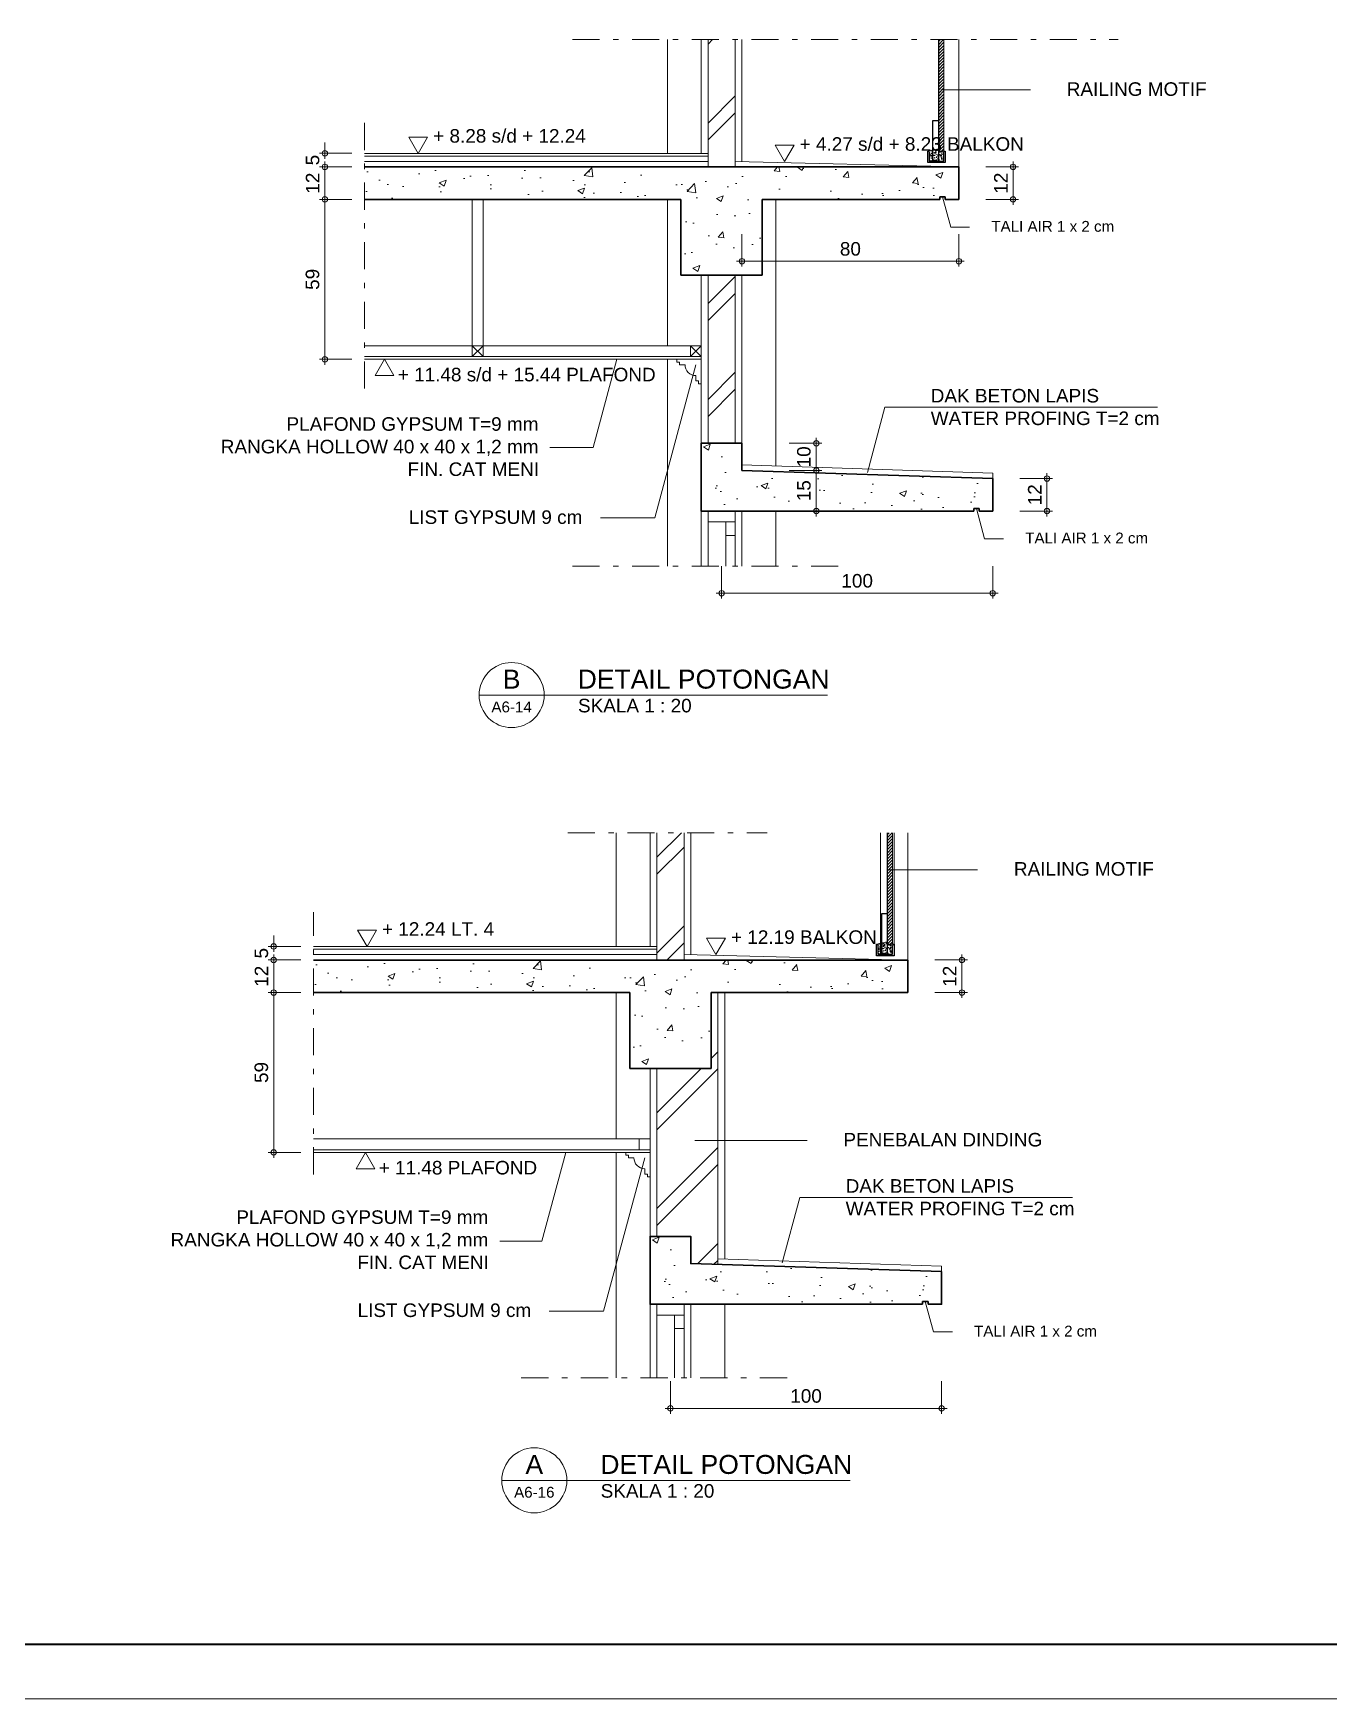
# Model space of a CAD drawing. Header units: millimetres. Extents: x -11 to 1625, y -267 to 180.
# Drawn here: x 935.78 to 959.67, y -212 to -181.27 of the extents above; entities that cross this region are included whole.
import ezdxf
from ezdxf.enums import TextEntityAlignment as Align

# ---------------------------------------------------------------- set-up
doc = ezdxf.new("R2010")
doc.units = ezdxf.units.MM
doc.linetypes.add('DASHDOT', pattern=[1, 0.5, -0.25, 0, -0.25])
for name, color, linetype, lineweight in [('ars', 11, 'Continuous', 5), ('ARS DIN', 31, 'Continuous', 5), ('blk', 1, 'Continuous', 30), ('dinding', 5, 'Continuous', 15), ('GRS KOP', 1, 'Continuous', 35), ('kop', 7, 'Continuous', 20), ('kus', 63, 'Continuous', 15), ('lan', 7, 'Continuous', 15), ('not', 7, 'Continuous', 20), ('pla', 213, 'Continuous', 15), ('tem', 5, 'Continuous', 20), ('u', 6, 'Continuous', 20)]:
    doc.layers.add(name, color=color, linetype=linetype, lineweight=lineweight)
doc.layers.add('BESI', color=10, linetype='Continuous')
doc.styles.add('BARU', font='complex.shx')
doc.styles.add('S', font='SIMPLEX', dxfattribs={"width": 1.1})
doc.styles.get("Standard").update_dxf_attribs({"font": 'ARIALUNI.TTF'})
doc.linetypes.add('BATTING', pattern='A,0.0001,-0.1,[134,ltypeshp.shx,S=0.1,R=0,X=-0.1,Y=0],-0.2,[134,ltypeshp.shx,S=0.1,R=180,X=0.1,Y=0],-0.1', length=0.4001)
doc.dimstyles.new('SK-20', dxfattribs={"dimtxt": 0.25, "dimasz": 0.1, "dimexe": 0.1, "dimexo": 0, "dimgap": 0.1, "dimtad": 1, "dimdec": 0, "dimlfac": 20, "dimzin": 12, "dimdsep": 46, "dimtxsty": 'Standard', "dimblk": 'BULAT', "dimcen": 0.1, "dimdle": 0.1, "dimclrd": 256, "dimclre": 256, "dimclrt": 256, "dimadec": 0, "dimazin": 3, "dimtfac": 1, "dimtdec": 0, "dimtix": 1, "dimtofl": 0, "dimtmove": 0, "dimatfit": 3, "dimldrblk": 'BULAT', "dimfxl": 0, "dimtolj": 1, "dimtzin": 0, "dimlwd": -1, "dimlwe": -1, "dimarcsym": 0})
pattern_1 = [(50, (618.7576, -254.8837), (1.2752927, -0.1115736), [0.13335, -1.46685]), (355, (618.7576, -254.8837), (-0.246704, 1.337398), [0.10668, -1.173484]), (100.45144, (618.8639, -254.893), (1.0285887, 1.2258243), [0.11333, -1.2466317]), (46.1842, (618.7576, -254.5281), (1.897553, -0.294296), [0.200025, -2.200275]), (96.63556, (618.9158, -254.5526), (1.661829, 1.731983), [0.169995, -1.869949]), (351.18415, (618.7576, -254.528), (1.661829, 1.731983), [0.16002, -1.760218]), (21, (618.9354, -254.617), (1.0613007, -0.7158564), [0.13335, -1.46685]), (326, (618.9354, -254.617), (0.432614, 1.289316), [0.10668, -1.17348]), (71.45144, (619.0239, -254.6767), (1.493915, 0.5734594), [0.11333, -1.2466296]), (37.5, (618.75763, -254.8837), (0.0216202, 0.5918853), [0, -1.159256, 0, -1.19126, 0, -1.177925]), (7.5, (618.75763, -254.8837), (0.4677376, 0.701264), [0, -0.679196, 0, -1.132586, 0, -0.448945]), (327.5, (618.36114, -254.8837), (0.94913417, -0.0401012), [0, -0.4445, 0, -1.38684, 0, -1.84023]), (317.5, (618.1833, -254.8837), (1.0369043, 0.1779854), [0, -0.57785, 0, -0.921004, 0, -1.30683])]

# ---------------------------------------------------------------- blocks, each defined once
blk = doc.blocks.new('PEILA')
blk.add_lwpolyline([(-0.188, -0.325), (0.188, -0.325), (0, 0)], close=True)
at = {"style": 'S', "width": 1.1, "flags": 4}
blk.add_attdef('CAT', (0.265, -0.289), '', height=0.2, dxfattribs=at)
blk = doc.blocks.new('BULAT')
for p, q in [((-1, 0), (1, 0)), ((0, -1), (0, 1))]:
    blk.add_line(p, q)
blk.add_circle((0, 0), 0.5)
blk = doc.blocks.new('*D2800')
at = {"layer": 'Defpoints', "color": 0, "ltscale": 0.15}
for p in [(947.529, -206.144), (952.529, -206.144), (947.529, -206.644)]:
    blk.add_point(p, dxfattribs=at)
at = {"layer": 'u', "ltscale": 0.15}
for p, q in [((947.529, -206.144), (947.529, -206.744)), ((952.529, -206.144), (952.529, -206.744)), ((952.429, -206.644), (947.629, -206.644))]:
    blk.add_line(p, q, dxfattribs=at)
at = {"layer": 'u', "ltscale": 0.15, "xscale": 0.1, "yscale": 0.1, "zscale": 0.1, "rotation": 180}
blk.add_blockref('BULAT', (947.529, -206.644), dxfattribs=at)
at = {"layer": 'u', "ltscale": 0.15, "xscale": 0.1, "yscale": 0.1, "zscale": 0.1}
blk.add_blockref('BULAT', (952.529, -206.644), dxfattribs=at)
at = {"layer": 'u', "ltscale": 0.15, "insert": (950.029, -206.416), "char_height": 0.25, "attachment_point": 5}
blk.add_mtext('\\A1;100', dxfattribs=at)
blk = doc.blocks.new('*D2801')
at = {"layer": 'Defpoints', "color": 0, "ltscale": 0.15}
for p in [(952.404, -198.371), (952.404, -198.971), (952.904, -198.971)]:
    blk.add_point(p, dxfattribs=at)
at = {"layer": 'u', "ltscale": 0.15}
for p, q in [((952.404, -198.371), (953.004, -198.371)), ((952.904, -198.471), (952.904, -198.871)), ((952.404, -198.971), (953.004, -198.971))]:
    blk.add_line(p, q, dxfattribs=at)
at = {"layer": 'u', "ltscale": 0.15, "xscale": 0.1, "yscale": 0.1, "zscale": 0.1}
for p, rotation in [((952.904, -198.371), 90), ((952.904, -198.971), 270)]:
    blk.add_blockref('BULAT', p, dxfattribs=dict(at, rotation=rotation))
at = {"layer": 'u', "ltscale": 0.15, "insert": (952.678, -198.671), "char_height": 0.25, "attachment_point": 5, "rotation": 90}
blk.add_mtext('\\A1;12', dxfattribs=at)
blk = doc.blocks.new('*D2802')
at = {"layer": 'Defpoints', "color": 0, "ltscale": 0.15}
for p in [(940.712, -198.121), (940.212, -198.371), (940.712, -198.371)]:
    blk.add_point(p, dxfattribs=at)
at = {"layer": 'u', "ltscale": 0.15}
for p, q in [((940.712, -198.121), (940.112, -198.121)), ((940.212, -198.021), (940.212, -197.921)), ((940.712, -198.371), (940.112, -198.371)), ((940.212, -198.471), (940.212, -198.571))]:
    blk.add_line(p, q, dxfattribs=at)
at = {"layer": 'u', "ltscale": 0.15, "xscale": 0.1, "yscale": 0.1, "zscale": 0.1}
for p, rotation in [((940.212, -198.121), 270), ((940.212, -198.371), 90)]:
    blk.add_blockref('BULAT', p, dxfattribs=dict(at, rotation=rotation))
at = {"layer": 'u', "ltscale": 0.15, "insert": (939.985, -198.246), "char_height": 0.25, "attachment_point": 5, "rotation": 90}
blk.add_mtext('\\A1;5', dxfattribs=at)
blk = doc.blocks.new('*D2803')
at = {"layer": 'Defpoints', "color": 0, "ltscale": 0.15}
for p in [(940.712, -198.371), (940.212, -198.971), (940.712, -198.971)]:
    blk.add_point(p, dxfattribs=at)
at = {"layer": 'u', "ltscale": 0.15}
for p, q in [((940.712, -198.371), (940.112, -198.371)), ((940.212, -198.471), (940.212, -198.871)), ((940.712, -198.971), (940.112, -198.971))]:
    blk.add_line(p, q, dxfattribs=at)
at = {"layer": 'u', "ltscale": 0.15, "xscale": 0.1, "yscale": 0.1, "zscale": 0.1}
for p, rotation in [((940.212, -198.371), 90), ((940.212, -198.971), 270)]:
    blk.add_blockref('BULAT', p, dxfattribs=dict(at, rotation=rotation))
at = {"layer": 'u', "ltscale": 0.15, "insert": (939.987, -198.671), "char_height": 0.25, "attachment_point": 5, "rotation": 90}
blk.add_mtext('\\A1;12', dxfattribs=at)
blk = doc.blocks.new('PEIL')
blk.add_lwpolyline([(-0.188, 0.325), (0.188, 0.325), (0, 0)], close=True)
at = {"style": 'S', "width": 1.1, "flags": 4}
blk.add_attdef('CAT', (0.265, 0.036), '', height=0.2, dxfattribs=at)
blk = doc.blocks.new('Ndtpd')
blk.add_line((0.747, 0), (-0.747, 0))
blk.add_circle((0, 0), 0.747)
at = {"flags": 4}
for tag, height, p in [('NO', 0.5, (0, 0.148)), ('NOLBR', 0.3, (0, -0.398))]:
    blk.add_attdef(tag, text='', height=height, dxfattribs=at).set_placement(p, align=Align.CENTER)
for tag, p, height in [('NDTPD', (1.516, 0.148), 0.5), ('SKALA', (1.523, -0.398), 0.3)]:
    blk.add_attdef(tag, p, '', height=height, dxfattribs=at)
blk = doc.blocks.new('*D2811')
at = {"layer": 'Defpoints', "color": 0, "ltscale": 0.15}
for p in [(940.712, -198.971), (940.212, -201.921), (940.712, -201.921)]:
    blk.add_point(p, dxfattribs=at)
at = {"layer": 'u', "ltscale": 0.15}
for p, q in [((940.712, -198.971), (940.112, -198.971)), ((940.212, -199.071), (940.212, -201.821)), ((940.712, -201.921), (940.112, -201.921))]:
    blk.add_line(p, q, dxfattribs=at)
at = {"layer": 'u', "ltscale": 0.15, "xscale": 0.1, "yscale": 0.1, "zscale": 0.1}
for p, rotation in [((940.212, -198.971), 90), ((940.212, -201.921), 270)]:
    blk.add_blockref('BULAT', p, dxfattribs=dict(at, rotation=rotation))
at = {"layer": 'u', "ltscale": 0.15, "insert": (939.985, -200.446), "char_height": 0.25, "attachment_point": 5, "rotation": 90}
blk.add_mtext('\\A1;59', dxfattribs=at)
blk = doc.blocks.new('kop')
at = {"layer": 'GRS KOP'}
blk.add_lwpolyline([(1, 54), (83, 54), (83, 1), (1, 1)], close=True, dxfattribs=at)
at = {"layer": 'kop', "color": 7}
blk.add_line((84, 55), (0, 55), dxfattribs=at)
at = {"layer": 'kop', "style": 'BARU', "flags": 4}
for p, height in [((73.8, 5.4), 0.35), ((80.303, 5.382), 0.25), ((73.8, 4.9), 0.35), ((80.303, 4.882), 0.25), ((73.8, 4.4), 0.35), ((80.303, 4.382), 0.25)]:
    blk.add_attdef('-', p, '', height=height, dxfattribs=at)
at = {"layer": 'kop', "flags": 4}
for tag, p in [('AR-00', (78.057, 2.648)), ('00', (81.238, 2.647))]:
    blk.add_attdef(tag, text='', height=0.35, dxfattribs=at).set_placement(p, align=Align.MIDDLE)
blk = doc.blocks.new('*D3293')
at = {"layer": 'Defpoints', "color": 0, "ltscale": 0.15}
for p in [(948.472, -191.104), (953.472, -191.104), (948.472, -191.604)]:
    blk.add_point(p, dxfattribs=at)
at = {"layer": 'u', "ltscale": 0.15}
for p, q in [((948.472, -191.104), (948.472, -191.704)), ((953.472, -191.104), (953.472, -191.704)), ((953.372, -191.604), (948.572, -191.604))]:
    blk.add_line(p, q, dxfattribs=at)
at = {"layer": 'u', "ltscale": 0.15, "xscale": 0.1, "yscale": 0.1, "zscale": 0.1, "rotation": 180}
blk.add_blockref('BULAT', (948.472, -191.604), dxfattribs=at)
at = {"layer": 'u', "ltscale": 0.15, "xscale": 0.1, "yscale": 0.1, "zscale": 0.1}
blk.add_blockref('BULAT', (953.472, -191.604), dxfattribs=at)
at = {"layer": 'u', "ltscale": 0.15, "insert": (950.972, -191.376), "char_height": 0.25, "attachment_point": 5}
blk.add_mtext('\\A1;100', dxfattribs=at)
blk = doc.blocks.new('*D3294')
at = {"layer": 'Defpoints', "color": 0, "ltscale": 0.15}
for p in [(953.972, -189.488), (953.972, -190.088), (954.472, -190.088)]:
    blk.add_point(p, dxfattribs=at)
at = {"layer": 'u', "ltscale": 0.15}
for p, q in [((953.972, -189.488), (954.572, -189.488)), ((954.472, -189.588), (954.472, -189.988)), ((953.972, -190.088), (954.572, -190.088))]:
    blk.add_line(p, q, dxfattribs=at)
at = {"layer": 'u', "ltscale": 0.15, "xscale": 0.1, "yscale": 0.1, "zscale": 0.1}
for p, rotation in [((954.472, -189.488), 90), ((954.472, -190.088), 270)]:
    blk.add_blockref('BULAT', p, dxfattribs=dict(at, rotation=rotation))
at = {"layer": 'u', "ltscale": 0.15, "insert": (954.247, -189.788), "char_height": 0.25, "attachment_point": 5, "rotation": 90}
blk.add_mtext('\\A1;12', dxfattribs=at)
blk = doc.blocks.new('*D3295')
at = {"layer": 'Defpoints', "color": 0, "ltscale": 0.15}
for p in [(949.718, -188.838), (949.718, -189.338), (950.218, -189.338)]:
    blk.add_point(p, dxfattribs=at)
at = {"layer": 'u', "ltscale": 0.15}
for p, q in [((949.718, -188.838), (950.318, -188.838)), ((950.218, -188.938), (950.218, -189.238)), ((949.718, -189.338), (950.318, -189.338))]:
    blk.add_line(p, q, dxfattribs=at)
at = {"layer": 'u', "ltscale": 0.15, "xscale": 0.1, "yscale": 0.1, "zscale": 0.1}
for p, rotation in [((950.218, -188.838), 90), ((950.218, -189.338), 270)]:
    blk.add_blockref('BULAT', p, dxfattribs=dict(at, rotation=rotation))
at = {"layer": 'u', "ltscale": 0.15, "insert": (949.99, -189.088), "char_height": 0.25, "attachment_point": 5, "rotation": 90}
blk.add_mtext('\\A1;10', dxfattribs=at)
blk = doc.blocks.new('*D3296')
at = {"layer": 'Defpoints', "color": 0, "ltscale": 0.15}
for p in [(949.718, -189.338), (949.718, -190.088), (950.218, -190.088)]:
    blk.add_point(p, dxfattribs=at)
at = {"layer": 'u', "ltscale": 0.15}
for p, q in [((949.718, -189.338), (950.318, -189.338)), ((950.218, -189.438), (950.218, -189.988)), ((949.718, -190.088), (950.318, -190.088))]:
    blk.add_line(p, q, dxfattribs=at)
at = {"layer": 'u', "ltscale": 0.15, "xscale": 0.1, "yscale": 0.1, "zscale": 0.1}
for p, rotation in [((950.218, -189.338), 90), ((950.218, -190.088), 270)]:
    blk.add_blockref('BULAT', p, dxfattribs=dict(at, rotation=rotation))
at = {"layer": 'u', "ltscale": 0.15, "insert": (949.99, -189.713), "char_height": 0.25, "attachment_point": 5, "rotation": 90}
blk.add_mtext('\\A1;15', dxfattribs=at)
blk = doc.blocks.new('*D3297')
at = {"layer": 'Defpoints', "color": 0, "ltscale": 0.15}
for p in [(953.347, -183.738), (953.347, -184.338), (953.847, -184.338)]:
    blk.add_point(p, dxfattribs=at)
at = {"layer": 'u', "ltscale": 0.15}
for p, q in [((953.347, -183.738), (953.947, -183.738)), ((953.847, -183.838), (953.847, -184.238)), ((953.347, -184.338), (953.947, -184.338))]:
    blk.add_line(p, q, dxfattribs=at)
at = {"layer": 'u', "ltscale": 0.15, "xscale": 0.1, "yscale": 0.1, "zscale": 0.1}
for p, rotation in [((953.847, -183.738), 90), ((953.847, -184.338), 270)]:
    blk.add_blockref('BULAT', p, dxfattribs=dict(at, rotation=rotation))
at = {"layer": 'u', "ltscale": 0.15, "insert": (953.622, -184.038), "char_height": 0.25, "attachment_point": 5, "rotation": 90}
blk.add_mtext('\\A1;12', dxfattribs=at)
blk = doc.blocks.new('*D3298')
at = {"layer": 'Defpoints', "color": 0, "ltscale": 0.15}
for p in [(948.847, -184.979), (952.847, -184.979), (948.847, -185.479)]:
    blk.add_point(p, dxfattribs=at)
at = {"layer": 'u', "ltscale": 0.15}
for p, q in [((948.847, -184.979), (948.847, -185.579)), ((952.847, -184.979), (952.847, -185.579)), ((952.747, -185.479), (948.947, -185.479))]:
    blk.add_line(p, q, dxfattribs=at)
at = {"layer": 'u', "ltscale": 0.15, "xscale": 0.1, "yscale": 0.1, "zscale": 0.1, "rotation": 180}
blk.add_blockref('BULAT', (948.847, -185.479), dxfattribs=at)
at = {"layer": 'u', "ltscale": 0.15, "xscale": 0.1, "yscale": 0.1, "zscale": 0.1}
blk.add_blockref('BULAT', (952.847, -185.479), dxfattribs=at)
at = {"layer": 'u', "ltscale": 0.15, "insert": (950.847, -185.252), "char_height": 0.25, "attachment_point": 5}
blk.add_mtext('\\A1;80', dxfattribs=at)
blk = doc.blocks.new('*D3299')
at = {"layer": 'Defpoints', "color": 0, "ltscale": 0.15}
for p in [(941.156, -183.738), (941.656, -183.488), (941.656, -183.738)]:
    blk.add_point(p, dxfattribs=at)
at = {"layer": 'u', "ltscale": 0.15}
for p, q in [((941.156, -183.388), (941.156, -183.288)), ((941.656, -183.488), (941.056, -183.488)), ((941.656, -183.738), (941.056, -183.738)), ((941.156, -183.838), (941.156, -183.938))]:
    blk.add_line(p, q, dxfattribs=at)
at = {"layer": 'u', "ltscale": 0.15, "xscale": 0.1, "yscale": 0.1, "zscale": 0.1}
for p, rotation in [((941.156, -183.488), 270), ((941.156, -183.738), 90)]:
    blk.add_blockref('BULAT', p, dxfattribs=dict(at, rotation=rotation))
at = {"layer": 'u', "ltscale": 0.15, "insert": (940.929, -183.613), "char_height": 0.25, "attachment_point": 5, "rotation": 90}
blk.add_mtext('\\A1;5', dxfattribs=at)
blk = doc.blocks.new('*D3300')
at = {"layer": 'Defpoints', "color": 0, "ltscale": 0.15}
for p in [(941.656, -183.738), (941.156, -184.338), (941.656, -184.338)]:
    blk.add_point(p, dxfattribs=at)
at = {"layer": 'u', "ltscale": 0.15}
for p, q in [((941.656, -183.738), (941.056, -183.738)), ((941.156, -183.838), (941.156, -184.238)), ((941.656, -184.338), (941.056, -184.338))]:
    blk.add_line(p, q, dxfattribs=at)
at = {"layer": 'u', "ltscale": 0.15, "xscale": 0.1, "yscale": 0.1, "zscale": 0.1}
for p, rotation in [((941.156, -183.738), 90), ((941.156, -184.338), 270)]:
    blk.add_blockref('BULAT', p, dxfattribs=dict(at, rotation=rotation))
at = {"layer": 'u', "ltscale": 0.15, "insert": (940.93, -184.038), "char_height": 0.25, "attachment_point": 5, "rotation": 90}
blk.add_mtext('\\A1;12', dxfattribs=at)
blk = doc.blocks.new('*D3301')
at = {"layer": 'Defpoints', "color": 0, "ltscale": 0.15}
for p in [(941.656, -184.338), (941.156, -187.288), (941.656, -187.288)]:
    blk.add_point(p, dxfattribs=at)
at = {"layer": 'u', "ltscale": 0.15}
for p, q in [((941.656, -184.338), (941.056, -184.338)), ((941.156, -184.438), (941.156, -187.188)), ((941.656, -187.288), (941.056, -187.288))]:
    blk.add_line(p, q, dxfattribs=at)
at = {"layer": 'u', "ltscale": 0.15, "xscale": 0.1, "yscale": 0.1, "zscale": 0.1}
for p, rotation in [((941.156, -184.338), 90), ((941.156, -187.288), 270)]:
    blk.add_blockref('BULAT', p, dxfattribs=dict(at, rotation=rotation))
at = {"layer": 'u', "ltscale": 0.15, "insert": (940.928, -185.813), "char_height": 0.25, "attachment_point": 5, "rotation": 90}
blk.add_mtext('\\A1;59', dxfattribs=at)

msp = doc.modelspace()

# ---------------------------------------------------------------- hatches: boundary and pattern name
at = {"layer": 'ars'}
h = msp.add_hatch(dxfattribs=at)
h.set_pattern_fill('TEMBOK', color=256, scale=1.25)
h.set_pattern_definition([(45, (878.4933, -441.8086), (-0.8838835, 0.8838835), []), (45, (878.8058, -441.8086), (-0.8838835, 0.8838835), [])])
h.paths.add_polyline_path([(948.7221783, -181.3897098), (948.2221783, -181.3897098), (948.2221783, -183.7382528), (948.7221783, -183.7382528)])
h = msp.add_hatch(dxfattribs=at)
h.set_pattern_fill('ANSI31', color=256, scale=0.0125, style=0)
h.set_pattern_definition([(45, (952.46968, -183.448253), (-0.0280633, 0.0280633), [])])
h.paths.add_polyline_path([(952.4696783, -183.4482528), (952.5696783, -183.4482528), (952.5696783, -181.3897098), (952.4696783, -181.3897098)])
h = msp.add_hatch(dxfattribs=at)
h.set_pattern_fill('TEMBOK', color=256, scale=1.25)
h.set_pattern_definition([(45, (878.4933, -446.9086), (-0.8838835, 0.8838835), []), (45, (878.8058, -446.9086), (-0.8838835, 0.8838835), [])])
h.paths.add_polyline_path([(948.7221783, -185.7382528), (948.2221783, -185.7382528), (948.2221783, -188.8382528), (948.7221783, -188.8382528)])
h = msp.add_hatch(dxfattribs=at)
h.set_pattern_fill('TEMBOK', color=256, scale=1.25)
h.set_pattern_definition([(45, (877.5497, -446.5163), (-0.8838835, 0.8838835), []), (45, (877.8622, -446.5163), (-0.8838835, 0.8838835), [])])
h.paths.add_polyline_path([(947.7786322, -196.0226822), (947.2786322, -196.0226822), (947.2786322, -198.3712252), (947.7786322, -198.3712252)])
h = msp.add_hatch(dxfattribs=at)
h.set_pattern_fill('ANSI31', color=256, scale=0.0125, style=0)
h.set_pattern_definition([(45, (951.526132, -198.081225), (-0.0280633, 0.0280633), [])])
h.paths.add_polyline_path([(951.5261322, -198.0812252), (951.6261322, -198.0812252), (951.6261322, -196.0226822), (951.5261322, -196.0226822)])
h = msp.add_hatch(dxfattribs=at)
h.set_pattern_fill('TEMBOK', color=256, scale=1.25)
h.set_pattern_definition([(45, (877.5497, -454.7663), (-0.8838835, 0.8838835), []), (45, (877.8622, -454.7663), (-0.8838835, 0.8838835), [])])
h.paths.add_polyline_path([(948.2786322, -200.3712252), (947.2786322, -200.3712252), (947.2786322, -203.4712252), (947.9036322, -203.4712252), (947.9036322, -203.9712252), (948.4036322, -203.9874414), (948.4036322, -198.9712252), (948.2786322, -199.1267807)])
at = {"layer": 'ARS DIN'}
h = msp.add_hatch(dxfattribs=at)
h.set_pattern_fill('AR-CONC', color=256, scale=0.0005, style=0)
h.set_pattern_definition([(50, (952.27218, -183.63075), (0.091092, -0.00797), [0.009525, -0.104775]), (355, (952.27218, -183.63075), (-0.017621, 0.095528), [0.00762, -0.08382]), (100.45, (952.27977, -183.63142), (0.073471, 0.087558), [0.008095, -0.089045]), (46.184, (952.27218, -183.60535), (0.13554, -0.02102), [0.014287, -0.157162]), (96.636, (952.28347, -183.6071), (0.1187, 0.123713), [0.012142, -0.133567]), (351.184, (952.27218, -183.60535), (0.1187, 0.12371), [0.01143, -0.12573]), (21, (952.28488, -183.6117), (0.075807, -0.051133), [0.009525, -0.104775]), (326, (952.28488, -183.6117), (0.0309, 0.092094), [0.00762, -0.08382]), (71.451, (952.291196, -183.61596), (0.106708, 0.040961), [0.008095, -0.089045]), (37.5, (952.272178, -183.630753), (0.0015443, 0.0422775), [0, -0.082804, 0, -0.08509, 0, -0.0841375]), (7.5, (952.27218, -183.630753), (0.03341, 0.0500903), [0, -0.048514, 0, -0.080899, 0, -0.0320675]), (327.5, (952.243857, -183.630753), (0.0677953, -0.0028644), [0, -0.03175, 0, -0.09906, 0, -0.131445]), (317.5, (952.23116, -183.63075), (0.074065, 0.012713), [0, -0.041275, 0, -0.065786, 0, -0.093345])])
edge = h.paths.add_edge_path()
edge.add_line((952.3709283, -183.4265478), (952.2721783, -183.4482528))
edge.add_arc((952.2721783, -183.4757528), 0.0275, 0, 90, ccw=False)
edge.add_line((952.2996783, -183.4757528), (952.2996783, -183.6307528))
edge.add_line((952.2996783, -183.6307528), (952.3696783, -183.6307528))
edge.add_line((952.3696783, -183.6307528), (952.3709283, -183.4265478))
h.paths.add_polyline_path([(952.3696783, -183.6307528), (952.4696783, -183.6307528), (952.4696783, -183.4482528), (952.4696783, -183.4048428), (952.3709283, -183.4265478)])
edge = h.paths.add_edge_path()
edge.add_line((952.4696783, -183.6307528), (952.5696783, -183.6307528))
edge.add_line((952.5696783, -183.6307528), (952.5696783, -183.4757528))
edge.add_arc((952.5971783, -183.4757528), 0.0275, 90, 180, ccw=False)
edge.add_line((952.5971783, -183.4482528), (952.4696783, -183.4482528))
edge.add_line((952.4696783, -183.4482528), (952.4696783, -183.6307528))
h = msp.add_hatch(dxfattribs=at)
h.set_pattern_fill('AR-CONC', color=256, scale=0.0005, style=0)
h.set_pattern_definition([(50, (951.32863, -198.263725), (0.091092, -0.00797), [0.009525, -0.104775]), (355, (951.32863, -198.263725), (-0.017621, 0.095528), [0.00762, -0.08382]), (100.45, (951.33622, -198.26439), (0.073471, 0.087558), [0.008095, -0.089045]), (46.184, (951.32863, -198.23833), (0.13554, -0.02102), [0.014287, -0.157162]), (96.636, (951.33993, -198.24008), (0.1187, 0.123713), [0.012142, -0.133567]), (351.184, (951.32863, -198.23833), (0.1187, 0.12371), [0.01143, -0.12573]), (21, (951.34133, -198.244675), (0.075807, -0.051133), [0.009525, -0.104775]), (326, (951.34133, -198.244675), (0.0309, 0.092094), [0.00762, -0.08382]), (71.451, (951.34765, -198.24894), (0.106708, 0.040961), [0.008095, -0.089045]), (37.5, (951.328632, -198.263725), (0.0015443, 0.0422775), [0, -0.082804, 0, -0.08509, 0, -0.0841375]), (7.5, (951.32863, -198.263725), (0.03341, 0.0500903), [0, -0.048514, 0, -0.080899, 0, -0.0320675]), (327.5, (951.30031, -198.263725), (0.0677953, -0.0028644), [0, -0.03175, 0, -0.09906, 0, -0.131445]), (317.5, (951.28761, -198.263725), (0.074065, 0.012713), [0, -0.041275, 0, -0.065786, 0, -0.093345])])
edge = h.paths.add_edge_path()
edge.add_line((951.4273822, -198.0595202), (951.3286322, -198.0812252))
edge.add_arc((951.3286322, -198.1087252), 0.0275, 0, 90, ccw=False)
edge.add_line((951.3561322, -198.1087252), (951.3561322, -198.2637252))
edge.add_line((951.3561322, -198.2637252), (951.4261322, -198.2637252))
edge.add_line((951.4261322, -198.2637252), (951.4273822, -198.0595202))
h.paths.add_polyline_path([(951.4261322, -198.2637252), (951.5261322, -198.2637252), (951.5261322, -198.0812252), (951.5261322, -198.0378152), (951.4273822, -198.0595202)])
edge = h.paths.add_edge_path()
edge.add_line((951.5261322, -198.2637252), (951.6261322, -198.2637252))
edge.add_line((951.6261322, -198.2637252), (951.6261322, -198.1087252))
edge.add_arc((951.6536322, -198.1087252), 0.0275, 90, 180, ccw=False)
edge.add_line((951.6536322, -198.0812252), (951.5261322, -198.0812252))
edge.add_line((951.5261322, -198.0812252), (951.5261322, -198.2637252))
at = {"layer": 'lan'}
h = msp.add_hatch(dxfattribs=at)
h.set_pattern_fill('AR-CONC', color=256, scale=0.007)
h.set_pattern_definition(pattern_1)
h.paths.add_polyline_path([(949.2221783, -184.3382528), (952.8471783, -184.3382528), (952.8471783, -183.7382528), (941.8888449, -183.7382528), (941.8888449, -184.3382528), (947.7221783, -184.3382528), (947.7221783, -185.7382528), (949.2221783, -185.7382528)])
h = msp.add_hatch(dxfattribs=at)
h.set_pattern_fill('AR-CONC', color=256, scale=0.007)
h.set_pattern_definition(pattern_1)
h.paths.add_polyline_path([(948.8471783, -189.3382528), (948.8471783, -188.8382528), (948.0971783, -188.8382528), (948.0971783, -190.0882528), (953.4721783, -190.0882528), (953.4721783, -189.4882528)])
h.paths.add_polyline_path([(950.2495178, -189.9820114), (950.2495178, -189.4685393), (949.7343404, -189.4685393), (949.7343404, -189.9820114)], flags=24)
h = msp.add_hatch(dxfattribs=at)
h.set_pattern_fill('AR-CONC', color=256, scale=0.007)
h.set_pattern_definition([(50, (617.8141, -269.5167), (1.2752927, -0.1115736), [0.13335, -1.46685]), (355, (617.8141, -269.5167), (-0.246704, 1.337398), [0.10668, -1.173484]), (100.45144, (617.9204, -269.526), (1.0285887, 1.2258243), [0.11333, -1.2466317]), (46.1842, (617.8141, -269.161), (1.897553, -0.294296), [0.200025, -2.200275]), (96.63556, (617.9722, -269.1856), (1.661829, 1.731983), [0.169995, -1.869949]), (351.18415, (617.814, -269.161), (1.661829, 1.731983), [0.16002, -1.760218]), (21, (617.9919, -269.25), (1.0613007, -0.7158564), [0.13335, -1.46685]), (326, (617.9919, -269.25), (0.432614, 1.289316), [0.10668, -1.17348]), (71.45144, (618.0803, -269.3096), (1.493915, 0.5734594), [0.11333, -1.2466296]), (37.5, (617.8141, -269.51667), (0.0216202, 0.5918853), [0, -1.159256, 0, -1.19126, 0, -1.177925]), (7.5, (617.8141, -269.5167), (0.4677376, 0.701264), [0, -0.679196, 0, -1.132586, 0, -0.448945]), (327.5, (617.4176, -269.51667), (0.94913417, -0.0401012), [0, -0.4445, 0, -1.38684, 0, -1.84023]), (317.5, (617.2398, -269.5167), (1.0369043, 0.1779854), [0, -0.57785, 0, -0.921004, 0, -1.30683])])
h.paths.add_polyline_path([(948.2786322, -198.9712252), (951.9036322, -198.9712252), (951.9036322, -198.3712252), (940.9452989, -198.3712252), (940.9452989, -198.9712252), (946.7786322, -198.9712252), (946.7786322, -200.3712252), (948.2786322, -200.3712252)])
h = msp.add_hatch(dxfattribs=at)
h.set_pattern_fill('AR-CONC', color=256, scale=0.007)
h.set_pattern_definition([(50, (617.8141, -269.5167), (1.2752927, -0.1115736), [0.13335, -1.46685]), (355, (617.8141, -269.5167), (-0.246704, 1.337398), [0.10668, -1.173484]), (100.45144, (617.9204, -269.526), (1.0285887, 1.2258243), [0.11333, -1.2466317]), (46.1842, (617.8141, -269.161), (1.897553, -0.294296), [0.200025, -2.200275]), (96.63556, (617.9722, -269.1856), (1.661829, 1.731983), [0.169995, -1.869949]), (351.18415, (617.814, -269.161), (1.661829, 1.731983), [0.16002, -1.760218]), (21, (617.9919, -269.25), (1.0613007, -0.7158564), [0.13335, -1.46685]), (326, (617.9919, -269.25), (0.432614, 1.289316), [0.10668, -1.17348]), (71.45144, (618.0803, -269.3096), (1.493915, 0.5734594), [0.11333, -1.2466296]), (37.5, (617.8141, -269.51667), (0.0216202, 0.5918853), [0, -1.159256, 0, -1.19126, 0, -1.177925]), (7.5, (617.8141, -269.5167), (0.4677376, 0.701264), [0, -0.679196, 0, -1.132586, 0, -0.448945]), (327.5, (617.4176, -269.51667), (0.94913417, -0.0401012), [0, -0.4445, 0, -1.38684, 0, -1.84023]), (317.5, (617.2398, -269.5167), (1.0369043, 0.1779854), [0, -0.57785, 0, -0.921004, 0, -1.30683])])
h.paths.add_polyline_path([(947.9036322, -203.9712252), (947.9036322, -203.4712252), (947.1536322, -203.4712252), (947.1536322, -204.7212252), (952.5286322, -204.7212252), (952.5286322, -204.1212252)])
h.paths.add_polyline_path([(949.3059717, -204.6149837), (949.3059717, -204.1015117), (948.7907943, -204.1015117), (948.7907943, -204.6149837)], flags=24)

# ---------------------------------------------------------------- linework, layer by layer
at = {"layer": 'ars'}
for p, q in [((941.8888449, -183.4882528), (948.2221783, -183.4882528)), ((941.8888449, -183.5382528), (948.2221783, -183.5382528)), ((948.7221783, -183.6382528), (952.8471783, -183.7382528)), ((952.8471783, -183.7382528), (952.8471783, -183.6382528)), ((943.8721783, -187.0382528), (944.0721783, -187.2382528)), ((943.8721783, -187.2382528), (944.0721783, -187.0382528)), ((947.8971783, -187.0382528), (948.0971783, -187.2382528)), ((947.8971783, -187.2382528), (948.0971783, -187.0382528)), ((941.8888449, -187.2882528), (948.0971783, -187.2882528)), ((953.4721783, -189.3882003), (948.8471783, -189.2382003)), ((953.4721783, -189.4882528), (953.4721783, -189.3882003)), ((940.9452989, -198.1212252), (947.2786322, -198.1212252)), ((940.9452989, -198.1712252), (947.2786322, -198.1712252)), ((947.7786322, -198.2712252), (951.9036322, -198.3712252)), ((951.9036322, -198.3712252), (951.9036322, -198.2712252)), ((948.4036322, -198.9712252), (948.4036322, -203.9874414)), ((947.2786322, -200.3712252), (947.2786322, -203.4712252)), ((947.1536322, -201.9212252), (940.9452989, -201.9212252)), ((952.5286322, -204.0211726), (948.4036322, -203.8873888)), ((952.5286322, -204.1212252), (952.5286322, -204.0211726))]:
    msp.add_line(p, q, dxfattribs=at)
at = {"layer": 'ars', "linetype": 'BATTING', "ltscale": 0.25}
for p, q in [((941.8888449, -183.6382528), (948.2221783, -183.6382528)), ((940.9452989, -198.2712252), (947.2786322, -198.2712252))]:
    msp.add_line(p, q, dxfattribs=at)
at = {"layer": 'ars'}
for points in [[(948.7221783, -181.3897098), (948.7221783, -183.7382528), (948.2221783, -183.7382528), (948.2221783, -181.3897098)], [(947.7786322, -196.0226822), (947.7786322, -198.3712252), (947.2786322, -198.3712252), (947.2786322, -196.0226822)]]:
    msp.add_lwpolyline(points, dxfattribs=at)
msp.add_lwpolyline([(948.2221783, -188.8382528), (948.2221783, -185.7382528), (948.7221783, -185.7382528), (948.7221783, -188.8382528)], close=True, dxfattribs=at)
at = {"layer": 'BESI'}
for points in [[(952.4696783, -181.3897098), (952.4696783, -183.6307528)], [(952.4696783, -183.6307528), (952.3696783, -183.6307528), (952.3696783, -182.8807528), (952.4696783, -182.8807528), (952.4696783, -183.6307528)], [(951.5261322, -196.0226822), (951.5261322, -198.2637252)], [(951.5261322, -198.2637252), (951.4261322, -198.2637252), (951.4261322, -197.5137252), (951.5261322, -197.5137252), (951.5261322, -198.2637252)]]:
    msp.add_lwpolyline(points, dxfattribs=at)
for points in [[(952.2721783, -183.4482528), (952.2721783, -183.4482528, -0.4142135624), (952.2996783, -183.4757528), (952.2996783, -183.6307528), (952.5696783, -183.6307528), (952.5696783, -183.4757528, -0.4142135624), (952.5971783, -183.4482528), (952.5971783, -183.6582528), (952.2721783, -183.6582528), (952.2721783, -183.4482528)], [(951.3286322, -198.0812252), (951.3286322, -198.0812252, -0.4142135624), (951.3561322, -198.1087252), (951.3561322, -198.2637252), (951.6261322, -198.2637252), (951.6261322, -198.1087252, -0.4142135624), (951.6536322, -198.0812252), (951.6536322, -198.2912252), (951.3286322, -198.2912252), (951.3286322, -198.0812252)]]:
    msp.add_lwpolyline(points, format="xyb", dxfattribs=at)
at = {"layer": 'blk'}
for p, q in [((941.8888449, -183.7382528), (952.8471783, -183.7382528)), ((952.8471783, -183.7382528), (952.8471783, -184.3382528)), ((941.8888449, -184.3382528), (947.7221783, -184.3382528)), ((947.7221783, -184.3382528), (947.7221783, -185.7382528)), ((949.2221783, -184.3382528), (949.2221783, -185.7382528)), ((949.2221783, -184.3382528), (952.4971783, -184.3382528)), ((952.5971783, -184.2882528), (952.4971783, -184.2882528)), ((952.4971783, -184.3382528), (952.4971783, -184.2882528)), ((952.5971783, -184.3382528), (952.5971783, -184.2882528)), ((952.5971783, -184.3382528), (952.8471783, -184.3382528)), ((947.7221783, -185.7382528), (949.2221783, -185.7382528)), ((948.0971783, -190.0882528), (948.0971783, -188.8382528)), ((948.0971783, -188.8382528), (948.8471783, -188.8382528)), ((948.8471783, -188.8382528), (948.8471783, -189.3382528)), ((953.4721783, -189.4882528), (948.8471783, -189.3382528)), ((953.4721783, -190.0882528), (953.4721783, -189.4882528)), ((953.1221783, -190.0882528), (948.0971783, -190.0882528)), ((953.2221783, -190.0382528), (953.1221783, -190.0382528)), ((953.1221783, -190.0882528), (953.1221783, -190.0382528)), ((953.2221783, -190.0882528), (953.2221783, -190.0382528)), ((953.4721783, -190.0882528), (953.2221783, -190.0882528)), ((940.9452989, -198.3712252), (951.9036322, -198.3712252)), ((951.9036322, -198.3712252), (951.9036322, -198.9712252)), ((940.9452989, -198.9712252), (946.7786322, -198.9712252)), ((946.7786322, -198.9712252), (946.7786322, -200.3712252)), ((946.7786322, -198.9712252), (946.7786322, -200.3712252)), ((948.2786322, -198.9712252), (951.9036322, -198.9712252)), ((948.2786322, -198.9712252), (948.2786322, -200.3712252)), ((948.2786322, -198.9712252), (948.2786322, -200.3712252)), ((946.7786322, -200.3712252), (948.2786322, -200.3712252)), ((946.7786322, -200.3712252), (948.2786322, -200.3712252)), ((952.2786322, -204.6712252), (952.1786322, -204.6712252)), ((952.1786322, -204.7212252), (952.1786322, -204.6712252)), ((952.2786322, -204.7212252), (952.2786322, -204.6712252))]:
    msp.add_line(p, q, dxfattribs=at)
msp.add_lwpolyline([(952.2786322, -204.7212252), (952.5286322, -204.7212252), (952.5286322, -204.1212252), (947.9036322, -203.9712252), (947.9036322, -203.4712252), (947.1536322, -203.4712252), (947.1536322, -204.7212252), (952.1786322, -204.7212252)], dxfattribs=at)
at = {"layer": 'dinding'}
for points in [[(952.5696783, -181.3897098), (952.5696783, -183.4482528), (952.4696783, -183.4482528), (952.4696783, -181.3897098)], [(951.6261322, -196.0226822), (951.6261322, -198.0812252), (951.5261322, -198.0812252), (951.5261322, -196.0226822)]]:
    msp.add_lwpolyline(points, dxfattribs=at)
at = {"layer": 'kus'}
for p, q in [((948.2221783, -190.0882528), (948.2221783, -191.1036438)), ((948.7221783, -190.0882528), (948.7221783, -191.1036438)), ((948.7221783, -190.2882528), (948.2221783, -190.2882528)), ((948.5471783, -190.2882528), (948.5471783, -191.1036438)), ((948.5471783, -190.5382528), (948.7221783, -190.5382528)), ((947.2786322, -204.7212252), (947.2786322, -206.0794957)), ((947.2786322, -204.9212252), (947.7786322, -204.9212252)), ((947.6036322, -204.9212252), (947.6036322, -206.0794957)), ((947.7786322, -204.7212252), (947.7786322, -206.0794957)), ((947.6036322, -205.1712252), (947.7786322, -205.1712252))]:
    msp.add_line(p, q, dxfattribs=at)
at = {"layer": 'lan'}
for p, q in [((952.8471783, -181.3897098), (952.8471783, -183.6382528)), ((952.8471783, -181.3897098), (952.8471783, -183.7382528)), ((948.0971783, -190.0882528), (948.0971783, -191.1036438)), ((948.8471783, -191.1036438), (948.8471783, -190.0882528)), ((951.4036322, -196.0226822), (951.4036322, -198.2712252)), ((951.6536322, -196.0226822), (951.6536322, -198.2712252)), ((951.9036322, -196.0226822), (951.9036322, -198.3712252)), ((947.1536322, -200.3712252), (947.1536322, -203.4712252)), ((948.5286322, -201.3712252), (948.5286322, -203.4712252)), ((947.1536322, -204.7212252), (947.1536322, -206.0794957)), ((947.9036322, -204.7212252), (947.9036322, -206.0794957))]:
    msp.add_line(p, q, dxfattribs=at)
for points in [[(947.6971783, -187.3882528), (947.6971783, -187.3382528), (947.6471783, -187.3382528), (947.6471783, -187.2882528), (948.0971783, -187.2882528), (948.0971783, -187.7382528), (948.0471783, -187.7382528), (948.0471783, -187.6882528), (947.9971783, -187.6882528), (947.9971783, -187.5882528, -0.4142135624), (947.7971783, -187.3882528)], [(946.7536322, -202.0212252), (946.7536322, -201.9712252), (946.7036322, -201.9712252), (946.7036322, -201.9212252), (947.1536322, -201.9212252), (947.1536322, -202.3712252), (947.1036322, -202.3712252), (947.1036322, -202.3212252), (947.0536322, -202.3212252), (947.0536322, -202.2212252, -0.4142135624), (946.8536322, -202.0212252)]]:
    msp.add_lwpolyline(points, format="xyb", close=True, dxfattribs=at)
at = {"layer": 'not', "linetype": 'DASHDOT'}
for p, q in [((945.7221783, -181.3897098), (955.7867814, -181.3897098)), ((941.8888449, -187.8275486), (941.8888449, -182.849937)), ((945.7221783, -191.1036438), (950.7221783, -191.1036438)), ((945.6371997, -196.0226822), (949.3099313, -196.0226822)), ((940.9452989, -202.3270252), (940.9452989, -197.4892394)), ((944.7786322, -206.0794957), (949.7786322, -206.0794957))]:
    msp.add_line(p, q, dxfattribs=at)
at = {"layer": 'not'}
for p, q in [((954.1655303, -182.3183859), (952.5133237, -182.3183859)), ((952.6970461, -184.8475671), (952.5471783, -184.2882528)), ((953.0458324, -184.8475671), (952.6970461, -184.8475671)), ((946.1035913, -188.9172088), (946.5400687, -187.2882528)), ((947.2394636, -190.2160826), (947.9971783, -187.3882528)), ((951.4820394, -188.1739172), (951.1596783, -189.3769854)), ((956.5111129, -188.1739172), (951.4820394, -188.1739172)), ((945.3072865, -188.9172088), (946.1035913, -188.9172088)), ((953.3220461, -190.5975671), (953.1721783, -190.0382528)), ((946.2380876, -190.2160826), (947.2394636, -190.2160826)), ((953.6708324, -190.5975671), (953.3220461, -190.5975671)), ((945.2002771, -193.4825543), (950.4273147, -193.4825543)), ((953.1914597, -196.7061562), (951.5392531, -196.7061562)), ((950.0476326, -201.7026042), (947.98121, -201.7026042)), ((945.1579496, -203.558002), (945.5965226, -201.9212252)), ((946.2959175, -204.8490549), (947.0536322, -202.0212252)), ((949.9134934, -202.7536602), (949.5911322, -203.9567284)), ((954.9425668, -202.7536602), (949.9134934, -202.7536602)), ((944.3818502, -203.558002), (945.1579496, -203.558002)), ((945.2945415, -204.8490549), (946.2959175, -204.8490549)), ((952.3785, -205.2305394), (952.2286322, -204.6712252)), ((952.7272863, -205.2305394), (952.3785, -205.2305394)), ((945.6183302, -207.9714778), (950.8453678, -207.9714778))]:
    msp.add_line(p, q, dxfattribs=at)
at = {"layer": 'pla'}
for p, q in [((943.8721783, -184.3382528), (943.8721783, -187.2382528)), ((944.0721783, -184.3382528), (944.0721783, -187.2382528)), ((941.8888449, -187.0382528), (948.0971783, -187.0382528)), ((947.8971783, -187.0382528), (947.8971783, -187.2382528)), ((941.8888449, -187.2382528), (948.0971783, -187.2382528)), ((947.1536322, -201.6712252), (940.9452989, -201.6712252)), ((947.1536322, -201.8712252), (940.9452989, -201.8712252)), ((946.9536322, -201.6712252), (946.9536322, -201.8712252))]:
    msp.add_line(p, q, dxfattribs=at)
at = {"layer": 'tem'}
for p, q in [((947.4721783, -181.3897098), (947.4721783, -183.4882528)), ((948.0971783, -181.3897098), (948.0971783, -183.4882528)), ((948.8471783, -183.6382528), (948.8471783, -181.3897098)), ((947.4721783, -184.3382528), (947.4721783, -187.0382528)), ((949.4721783, -184.3382528), (949.4721783, -189.2584705)), ((948.0971783, -185.7382528), (948.0971783, -188.8382528)), ((948.8471783, -188.8382528), (948.8471783, -185.7382528)), ((947.4721783, -187.2882528), (947.4721783, -191.1036438)), ((949.4721783, -190.0882528), (949.4721783, -191.1036438)), ((946.5286322, -196.0226822), (946.5286322, -198.1212252)), ((947.1536322, -196.0226822), (947.1536322, -198.1212252)), ((947.9036322, -198.2712252), (947.9036322, -196.0226822)), ((946.5286322, -198.9712252), (946.5286322, -201.6712252)), ((948.5286322, -198.9712252), (948.5286322, -203.8914429)), ((946.5286322, -201.9212252), (946.5286322, -206.0794957)), ((948.5286322, -204.7212252), (948.5286322, -206.0794957))]:
    msp.add_line(p, q, dxfattribs=at)
at = {"layer": 'u'}
for points in [[(952.2721783, -183.4482528), (952.4696783, -183.4048428)], [(952.5971783, -183.4482528), (952.4696783, -183.4482528)], [(951.3286322, -198.0812252), (951.5261322, -198.0378152)], [(951.6536322, -198.0812252), (951.5261322, -198.0812252)]]:
    msp.add_lwpolyline(points, dxfattribs=at)

# ---------------------------------------------------------------- block references
at = {"layer": 'kop'}
for p in [(911.2141622, -212), (911.2141622, -267)]:
    msp.add_blockref('kop', p, dxfattribs=at)
at = {"layer": 'not'}
ref = msp.add_blockref('PEIL', (942.8763411, -183.4882528), dxfattribs=dict(at, xscale=0.9237604307034011, yscale=0.9237604307034011, zscale=0.9237604307034011))
ref.add_attrib('CAT', '+ 8.28 s/d + 12.24', (943.1530147, -183.290947), dxfattribs={"layer": '0', "height": 0.25, "flags": 4})
ref = msp.add_blockref('PEIL', (949.6340993, -183.6382528), dxfattribs=dict(at, xscale=0.9237604307034011, yscale=0.9237604307034011, zscale=0.9237604307034011))
ref.add_attrib('CAT', '+ 4.27 s/d + 8.23 BALKON', (949.9107729, -183.440947), dxfattribs={"layer": '0', "height": 0.25, "flags": 4})
ref = msp.add_blockref('PEILA', (942.2567724, -187.2882528), dxfattribs=dict(at, xscale=0.9237604307034011, yscale=0.9237604307034011, zscale=0.9237604307034011))
ref.add_attrib('CAT', '+ 11.48 s/d + 15.44 PLAFOND ', (942.5001177, -187.6948047), dxfattribs={"layer": '0', "height": 0.25, "flags": 4})
ref = msp.add_blockref('Ndtpd', (944.6002771, -193.4825543), dxfattribs=dict(at, xscale=0.803212851405533, yscale=0.803212851405533, zscale=0.803212851405533))
ref.add_attrib('NO', 'B', dxfattribs={"layer": '0', "height": 0.35, "flags": 4}).set_placement((944.5999499, -193.3640285), align=Align.CENTER)
ref.add_attrib('NDTPD', 'DETAIL POTONGAN', (945.8179618, -193.3640285), dxfattribs={"layer": '0', "height": 0.35, "flags": 4})
ref.add_attrib('NOLBR', 'A6-14', dxfattribs={"layer": '0', "height": 0.2, "flags": 4}).set_placement((944.5999499, -193.8025242), align=Align.CENTER)
ref.add_attrib('SKALA', 'SKALA 1 : 20', (945.8237618, -193.8025242), dxfattribs={"layer": '0', "height": 0.25, "flags": 4})
ref = msp.add_blockref('PEIL', (941.9327951, -198.1212252), dxfattribs=dict(at, xscale=0.9237604307034011, yscale=0.9237604307034011, zscale=0.9237604307034011))
ref.add_attrib('CAT', '+ 12.24 LT. 4', (942.2094686, -197.9239193), dxfattribs={"layer": '0', "height": 0.25, "flags": 4})
ref = msp.add_blockref('PEIL', (948.3685918, -198.2712252), dxfattribs=dict(at, xscale=0.9237604307034011, yscale=0.9237604307034011, zscale=0.9237604307034011))
ref.add_attrib('CAT', '+ 12.19 BALKON', (948.6452653, -198.0739193), dxfattribs={"layer": '0', "height": 0.25, "flags": 4})
ref = msp.add_blockref('PEILA', (941.9057522, -201.9212252), dxfattribs=dict(at, xscale=0.9237604307034011, yscale=0.9237604307034011, zscale=0.9237604307034011))
ref.add_attrib('CAT', '+ 11.48 PLAFOND', (942.1490975, -202.327777), dxfattribs={"layer": '0', "height": 0.25, "flags": 4})
ref = msp.add_blockref('Ndtpd', (945.0183302, -207.9714778), dxfattribs=dict(at, xscale=0.803212851405533, yscale=0.803212851405533, zscale=0.803212851405533))
ref.add_attrib('NO', 'A', dxfattribs={"layer": '0', "height": 0.35, "flags": 4}).set_placement((945.018003, -207.852952), align=Align.CENTER)
ref.add_attrib('NDTPD', 'DETAIL POTONGAN', (946.2360149, -207.852952), dxfattribs={"layer": '0', "height": 0.35, "flags": 4})
ref.add_attrib('NOLBR', 'A6-16', dxfattribs={"layer": '0', "height": 0.2, "flags": 4}).set_placement((945.018003, -208.2914477), align=Align.CENTER)
ref.add_attrib('SKALA', 'SKALA 1 : 20', (946.2418149, -208.2914477), dxfattribs={"layer": '0', "height": 0.25, "flags": 4})

# ---------------------------------------------------------------- texts
at = {"layer": 'not', "attachment_point": 1}
for s, width, insert, char_height in [('RAILING MOTIF', 4.790343037, (954.8367305, -182.1773831), 0.25), ('\\A1;TALI AIR 1 x 2 cm', 2.302947682, (953.4458324, -184.7353973), 0.2), ('DAK BETON LAPIS WATER PROFING T=2 cm', 4.214865537, (952.3285975, -187.8348558), 0.25), ('\\pi1.3935;PLAFOND GYPSUM T=9 mm\\P\\pi0.18083;RANGKA HOLLOW 40 x 40 x 1,2 mm\\P\\pi3.6263;FIN. CAT MENI', 5.991879666, (939.0547247, -188.3569672), 0.25), ('\\pi1.6369;LIST GYPSUM 9 cm', 4.790343037, (941.0660772, -190.0750799), 0.25), ('\\A1;TALI AIR 1 x 2 cm', 2.302947682, (954.0708324, -190.4853973), 0.2), ('RAILING MOTIF', 4.790343037, (953.8626599, -196.5651535), 0.25), ('PENEBALAN DINDING', 4.790343037, (950.7188328, -201.5616015), 0.25), ('DAK BETON LAPIS WATER PROFING T=2 cm', 4.214865537, (950.7600514, -202.4145988), 0.25), ('\\pi1.3935;PLAFOND GYPSUM T=9 mm\\P\\pi0.18083;RANGKA HOLLOW 40 x 40 x 1,2 mm\\P\\pi3.6263;FIN. CAT MENI', 5.991879666, (938.1289997, -202.9899395), 0.25), ('\\pi1.6369;LIST GYPSUM 9 cm', 4.790343037, (940.1225312, -204.7080522), 0.25), ('\\A1;TALI AIR 1 x 2 cm', 2.302947682, (953.1272863, -205.1183696), 0.2)]:
    msp.add_mtext_dynamic_manual_height_columns(s, width=width, gutter_width=4.3707989, heights=[0], dxfattribs=dict(at, insert=insert, char_height=char_height))

# ---------------------------------------------------------------- dimensions: what is measured, and where the dimension line sits
at = {"layer": 'u', "ltscale": 0.15}
for base, p1, p2, angle, picture, middle in [((941.1558044, -183.7382528), (941.6558044, -183.4882528), (941.6558044, -183.7382528), 270, '*D3299', (941.1558044, -183.6132528)), ((941.1558044, -184.3382528), (941.6558044, -183.7382528), (941.6558044, -184.3382528), 270, '*D3300', (941.1558044, -184.0382528)), ((953.8471783, -184.3382528), (953.3471783, -183.7382528), (953.3471783, -184.3382528), 270, '*D3297', (953.8471783, -184.0382528)), ((941.1558044, -187.2882528), (941.6558044, -184.3382528), (941.6558044, -187.2882528), 270, '*D3301', (941.1558044, -185.8132528)), ((948.8471783, -185.4792396), (952.8471783, -184.9792396), (948.8471783, -184.9792396), 180, '*D3298', (950.8471783, -185.4792396)), ((950.2177817, -189.3382528), (949.7177817, -188.8382528), (949.7177817, -189.3382528), 270, '*D3295', (950.2177817, -189.0882528)), ((950.2177817, -190.0882528), (949.7177817, -189.3382528), (949.7177817, -190.0882528), 270, '*D3296', (950.2177817, -189.7132528)), ((954.4721783, -190.0882528), (953.9721783, -189.4882528), (953.9721783, -190.0882528), 270, '*D3294', (954.4721783, -189.7882528)), ((948.4721783, -191.6036438), (953.4721783, -191.1036438), (948.4721783, -191.1036438), 180, '*D3293', (950.9721783, -191.6036438)), ((940.2122584, -198.3712252), (940.7122584, -198.1212252), (940.7122584, -198.3712252), 270, '*D2802', (940.2122584, -198.2462252)), ((940.2122584, -198.9712252), (940.7122584, -198.3712252), (940.7122584, -198.9712252), 270, '*D2803', (940.2122584, -198.6712252)), ((952.9036322, -198.9712252), (952.4036322, -198.3712252), (952.4036322, -198.9712252), 270, '*D2801', (952.9036322, -198.6712252)), ((940.2122584, -201.9212252), (940.7122584, -198.9712252), (940.7122584, -201.9212252), 270, '*D2811', (940.2122584, -200.4462252)), ((947.5286322, -206.6437977), (952.5286322, -206.1437977), (947.5286322, -206.1437977), 180, '*D2800', (950.0286322, -206.6437977))]:
    dim = msp.add_linear_dim(base=base, p1=p1, p2=p2, angle=angle, dimstyle='SK-20', dxfattribs=at)
    dim.commit()
    dim.dimension.update_dxf_attribs({"geometry": picture, "text_midpoint": middle, "dimtype": 160})

doc.saveas('drawing.dxf')
